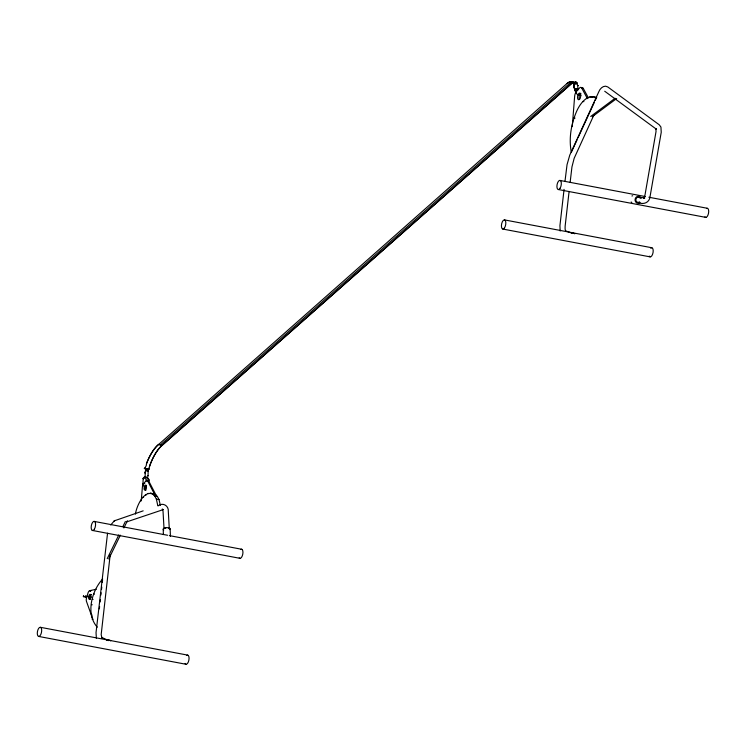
<?xml version="1.0" encoding="UTF-8"?>
<svg xmlns="http://www.w3.org/2000/svg" width="746" height="746" viewBox="0 0 746 746"><rect width="100%" height="100%" fill="white"/><g stroke="black" fill="none" stroke-linecap="round" stroke-linejoin="round"><path stroke-width="1.12" d="M148.053 475.603L148.137 471.239A3.198 1.361 -79.4 0 0 146.757 469.281A3.198 1.361 -79.4 0 0 145.228 472.983L145.116 477.272A3.208 1.361 -79.4 0 0 146.496 479.193A3.208 1.361 -79.4 0 0 148.016 475.538L147.736 475.528M86.732 596.921C86.154 597.686 82.946 596.222 83.272 596.185C85.128 596.651 83.076 597.136 83.617 596.063M574.616 82.452A18.37 8.141 -79.3 0 0 571.287 83.748L162.292 445.101L158.544 444.392A41.655 18.473 -79.3 0 0 146.486 463.592C146.999 467.043 142.486 468.973 146.151 468.88L146.57 469.057M162.292 445.101A41.655 18.473 -79.3 0 0 150.235 464.301L148.678 469.075M148.538 469.234L144.696 468.246M146.654 469.682L146.151 468.88M147.54 469.626L146.141 469.495L147.54 469.626C146.347 467.984 148.174 470.614 147.568 468.964M148.594 468.982L148.696 469.15M102.687 579.017C91.534 590.813 85.52 614.275 97.306 627.181M572.266 126.606L574.634 96.411A4.793 2.126 -79.3 0 1 576.304 91.702L579.372 88.131A4.896 2.173 -79.3 0 1 581.768 88.159L583.307 88.448L588.417 97.922M99.358 608.829L99.61 606.535M100.123 601.957L100.374 599.663M100.887 595.075L101.148 592.781M101.531 589.34L101.782 587.046M102.295 582.458L102.556 580.164M110.194 554.716L101.176 634.576L101.848 637.783L101.54 637.317L108.813 640.646M564.069 189.363L559.929 225.702L560.171 231.027M564.974 181.418L567.044 164.661L569.758 155.14L598.879 91.59C600.138 88.242 604.111 84.568 607.757 86.928L659.222 124.769L660.937 127.062L661.236 132.294L650.092 196.412C649.57 202.67 643.518 205.075 637.867 202.399M569.095 191.442L565.142 226.141C564.899 232.631 565.384 230.066 571.716 233.228M570.149 182.192L571.949 166.917L574.159 158.32L593.9 115.005M576.555 83.599L576.845 82.787L572.499 81.967L572.154 82.638C580.099 86.909 574.588 79.16 576.462 83.123M107.564 533.185L96.029 632.627L96.374 638.268M567.1 83.552L567.538 83.188A18.202 8.066 -79.3 0 1 572.564 82.386L572.191 82.023A18.37 8.141 -79.3 0 0 567.538 83.039L158.553 444.541A41.487 18.398 -79.3 0 0 146.542 463.667M576.835 82.787L576.388 83.272L572.48 82.48M135.427 514.097C136.527 505.695 145.461 486.261 155.56 496.211L147.699 481.011A3.553 1.576 -79.3 0 0 145.964 480.928L143.689 483.511A3.618 1.604 -79.3 0 0 142.402 487.045L141.218 500.892L140.462 500.752M596.772 97.446C587.046 93.726 579.987 103.75 576.574 111.452C571.082 124.2 568.676 138.579 571.333 152.305L577.078 139.847M83.366 596.175L83.86 596.436M578.467 89.268L578.234 89.744L578.476 89.231M578.038 137.768L594.301 102.454M595.261 100.374L596.222 98.295L593.191 96.766M107.228 558.67L118.828 534.891M122.857 526.62L125.384 521.454M108.757 558.959L120.358 535.18M123.892 527.944L127.426 520.708M572.499 81.967L572.154 82.638M574.224 83.58L574.373 82.442L574.224 83.58L575.25 83.766L575.39 82.638M110.734 524.988L114.091 521.09M83.571 596.66L86.247 596.278L91.422 597.117M148.463 480.527L149.041 480.508L148.538 480.564M160.427 444.896L569.412 83.543A18.202 8.066 -79.3 0 1 574.439 82.741L574.56 82.797M149.452 466.698A41.487 18.398 -79.3 0 1 162.302 445.25L571.287 83.897A18.202 8.066 -79.3 0 1 574.588 82.619M143.204 483.809L142.645 483.846L143.204 483.79M590.683 116.46L615.142 98.248M592.212 116.758L616.681 98.537M114.576 520.745L143.176 510.851M113.644 521.407L115.052 520.41M144.332 468.535L149.107 468.973M158.301 505.769C162.824 502.114 168.82 505.816 168.307 511.252L169.295 528.839M126.913 521.818L162.581 509.835M92.159 619.301L92.924 619.441L86.48 601.435A3.553 1.576 -79.3 0 1 86.583 597.742L87.981 593.098A3.618 1.604 -79.3 0 1 89.734 590.655L96.29 589.284M145.731 471.509L145.228 471.323L145.768 471.472M149.62 493.46L151.289 493.293M576.481 83.002L572.648 82.564M163.989 528.028L163.02 511.103L162.255 509.024L163.029 509.602M638.548 197.186L644.805 197.895L643.957 198.026L644.926 195.433L656.042 131.464L655.855 128.601L656.387 129.198L604.717 91.245M572.555 82.097L576.9 82.918M589.862 96.793L592.548 97.306M586.365 98.388L587.391 98.584L581.768 88.159M582.887 101.465L583.913 101.661M574.038 117.896L575.063 118.092M559.752 180.401L645.439 196.58M648.861 197.233L707.124 208.237M558.493 189.559L705.875 217.394M504.464 219.902L651.836 247.737M502.795 229.05L650.167 256.876M158.553 444.541L162.302 445.25M144.342 468.329L149.088 469.187M147.699 481.011L148.836 481.226L156.697 496.426L155.382 495.083M145.964 480.928L147.102 481.142M143.689 483.511L144.827 483.725M150.533 493.143L154.72 494.402M148.034 493.404L148.79 493.544M152.827 494.048L154.804 496.071L157.453 496.575L159.029 499.615L160.362 505.396M145.442 494.803L146.197 494.952M154.804 496.071L156.38 499.121L159.029 499.615M142.878 497.293L143.633 497.433M93.959 521.37L167.608 535.274M169.37 535.609L241.872 549.298M92.262 530.425L240.165 558.362M89.734 590.655L90.872 590.869A3.618 1.604 -79.3 0 0 90.21 591.27M93.716 594.002L94.472 594.142M92.345 599.252L93.101 599.392M91.478 604.652L92.234 604.792M91.385 614.918L92.14 615.058M40.387 627.302A4.644 2.061 -79.3 0 1 40.778 634.538A4.644 2.061 -79.3 0 1 37.3 633.736A4.644 2.061 -79.3 0 1 40.387 627.302L187.768 655.137M38.587 636.422L185.968 664.257M163.271 509.667L162.665 509.621M89.184 597.639L89.473 597.164M155.476 494.551L157.453 496.575M85.967 596.781L85.837 597.192M156.38 499.121L157.826 505.825M170.153 528.839L170.424 536.253M163.206 529.278L163.402 534.574M240.771 549.42A4.644 2.061 -79.3 0 1 242.776 554.157A4.644 2.061 -79.3 0 1 239.186 557.859M186.64 655.51A4.644 2.061 -79.3 0 1 188.878 660.154A4.644 2.061 -79.3 0 1 185.083 663.408M106.93 640.516A3.488 3.105 -66.8 0 1 110.734 640.879M90.341 599.439A2.518 1.11 -79.3 0 1 89.856 596.567A2.518 1.11 -79.3 0 1 91.469 594.562M164.679 528.42A2.63 1.072 -2.1 0 1 165.799 528.075M168.382 528.187A2.63 1.072 -2.1 0 1 169.156 528.625M163.803 529.958A3.488 1.427 -2.1 0 1 166.405 527.646A3.488 1.427 -2.1 0 1 169.827 529.576M146.3 487.203A3.208 2.742 65.2 0 1 142.915 483.809L143.167 479.37A3.198 2.732 65.2 0 1 146.076 477.114A3.198 2.732 65.2 0 1 148.752 480.517M145.908 490.308A2.518 1.11 -79.3 0 1 145.256 487.903A2.518 1.11 -79.3 0 1 146.589 485.394M147.419 480.844A3.553 1.576 -79.3 0 1 148.836 481.226M639.62 201.858A2.63 2.359 -83.5 0 1 635.862 200.161A2.63 2.359 -83.5 0 1 639.135 197.354M639.667 197.69A2.63 2.359 -83.5 0 1 640.096 198.166M631.843 202.446A3.488 3.124 -83.5 0 1 631.135 201.998M631.918 196.011A3.488 3.124 -83.5 0 1 632.711 195.769M640.077 202.53A3.488 3.124 -83.5 0 1 635.545 201.7A3.488 3.124 -83.5 0 1 636.795 196.72A3.488 3.124 -83.5 0 1 641.112 198.427M650.708 248.185A4.644 2.061 -79.3 0 1 653.039 252.633A4.644 2.061 -79.3 0 1 649.262 256.111M706.565 208.423A4.644 2.061 -79.3 0 1 708.513 213.281A4.644 2.061 -79.3 0 1 704.905 216.853M574.103 233.33A3.488 3.115 -70.7 0 1 574.746 233.843M571.716 233.097A3.488 3.115 -70.7 0 1 573.348 233.022M580.882 95.376A3.208 1.576 26.9 0 1 576.052 93.036L574.868 90.275A3.198 1.576 26.9 0 1 578.355 89.483M579.418 99.442A3.394 1.501 -79.3 0 1 579.297 95.992A3.394 1.501 -79.3 0 1 580.901 93.381M581.796 87.739A4.896 2.173 -79.3 0 1 583.307 88.448M145.47 470.586L146.011 470.801L145.526 470.54M575.026 82.349L575.52 82.601L575.045 82.284M147.848 471.23L148.426 471.22L147.848 471.23M146.617 477.487L146.626 477.421M575.026 90.49C576.499 90.751 573.833 89.781 575.045 90.434M577.507 89.343L577.525 89.278M576.761 89.007L576.761 89.007M576.052 88.849L576.071 88.783M574.336 83.272L574.868 83.515L574.364 83.244M145.936 477.123L145.955 477.048M85.51 596.194L85.967 596.399L85.51 596.194M574.504 89.762L575.082 89.884L574.532 89.707M84.326 596.763L84.326 596.763M574.634 89.352C575.25 89.445 576.509 88.466 574.634 89.352M85.035 596.912L85.035 596.912M145.228 476.936L144.649 477.44L145.228 476.936M143.018 478.615L143.568 478.829L143.046 478.596M575.399 82.135L575.875 82.396L575.399 82.135M575.791 93.045L576.322 92.961L575.819 92.989M573.87 87.692L574.429 87.655L573.87 87.692M145.796 469.933L146.309 470.204L145.796 469.933M574.681 82.694L575.157 83.02L574.709 82.657M143.381 477.925L143.875 478.242L143.409 477.897M573.73 87.086L574.299 87.068L573.758 87.04M147.68 469.915L148.23 469.924L147.717 469.859M143.903 477.375L144.286 477.813L143.969 477.328M577.451 85.52L578.001 85.529L577.451 85.52M573.674 86.359L574.243 86.387L573.758 86.312M147.82 470.502L148.37 470.53L147.857 470.456M144.948 472.945L145.517 473.001L145.032 472.917M644.227 197.643L643.667 198.259L644.227 197.643M574.066 83.953L574.607 84.158L574.103 83.944M148.146 479.1L148.641 478.857L148.184 479.081M148.417 479.771L148.92 479.678L148.417 479.771M573.749 85.566L574.271 85.631L573.749 85.566M573.879 84.755L574.401 84.876L573.879 84.755M145.069 472.143L145.172 472.162M101.969 637.783L101.503 637.41L101.969 637.783M577.712 85.548L576.565 82.759A3.198 1.371 -80.2 0 0 574.607 83.393A3.198 1.371 -80.2 0 0 574.15 87.702L575.297 90.49A3.208 1.371 -80.2 0 0 577.245 89.828A3.208 1.371 -80.2 0 0 577.712 85.548M94.462 529.026A4.644 2.061 -79.3 0 0 94.49 521.473A4.644 2.061 -79.3 0 0 91.171 527.347A4.644 2.061 -79.3 0 0 94.462 529.026M90.387 598.385A2.518 1.11 -79.3 0 0 90.331 594.348A2.518 1.11 -79.3 0 0 88.578 597.63A2.518 1.11 -79.3 0 0 90.387 598.385M145.955 489.087A2.518 1.11 -79.3 0 0 145.75 485.161A2.518 1.11 -79.3 0 0 144.071 488.63A2.518 1.11 -79.3 0 0 145.955 489.087M504.473 227.94A4.644 2.061 -79.3 0 0 504.958 220.145A4.644 2.061 -79.3 0 0 501.443 225.348A4.644 2.061 -79.3 0 0 504.473 227.94M560.171 188.123A4.644 2.061 -79.3 0 0 560.274 180.523A4.644 2.061 -79.3 0 0 556.917 186.295A4.644 2.061 -79.3 0 0 560.171 188.123M579.773 98.92A3.394 1.501 -79.3 0 0 580.136 93.222A3.394 1.501 -79.3 0 0 577.563 97.008A3.394 1.501 -79.3 0 0 579.773 98.92"/></g></svg>
